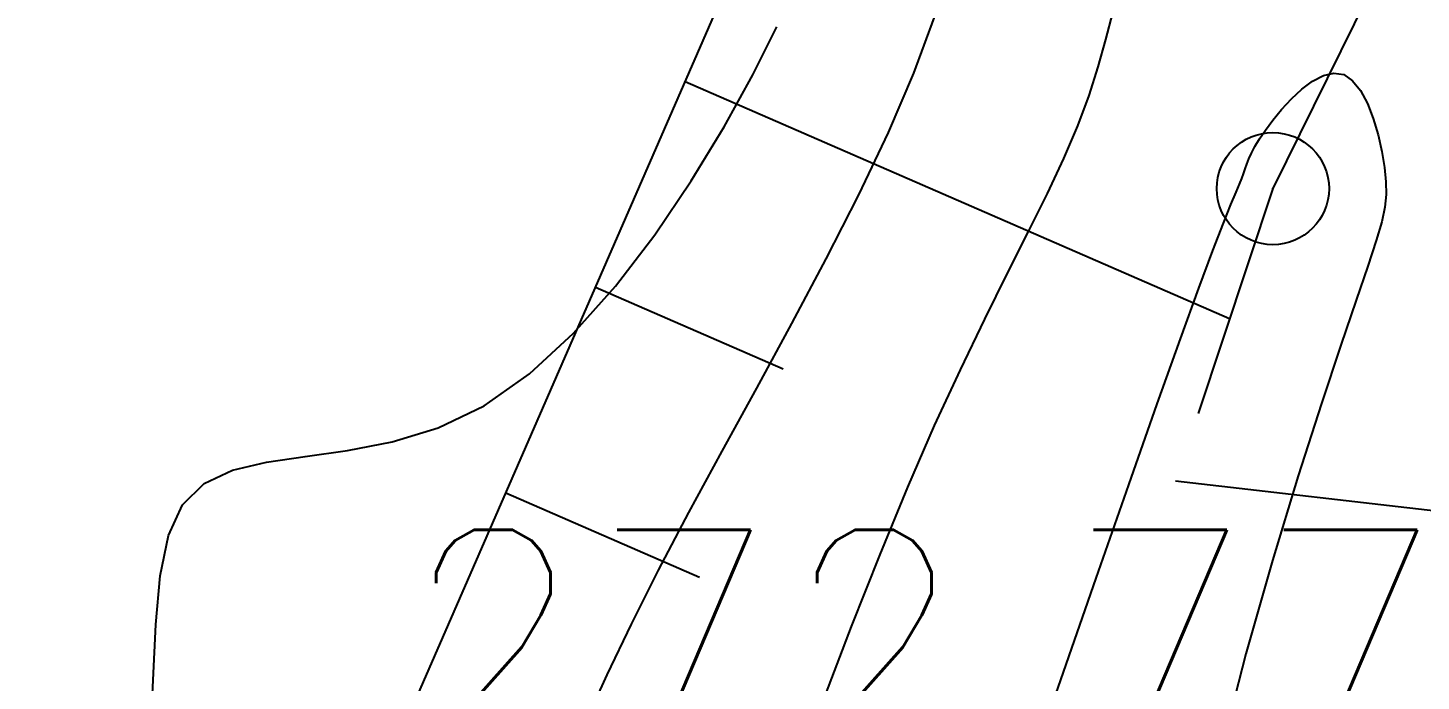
# Model space of a CAD drawing. Header units: millimetres. Extents: x 524954 to 526204, y 9523489 to 9524010.
# Drawn here: x 525592.85 to 525599.06, y 9523630.48 to 9523633.39 of the extents above; entities that cross this region are included whole.
import ezdxf

# ---------------------------------------------------------------- set-up
doc = ezdxf.new("R2010")
doc.units = ezdxf.units.MM
doc.header["$PDMODE"] = 32
doc.header["$PDSIZE"] = 0.5
doc.linetypes.add('CACHE2', pattern=[4.7625, 3.175, -1.5875])
for name, color, linetype in [('Bas_Talus', 40, 'CACHE2'), ('CN_01_00', 3, 'Continuous'), ('CN_02_00', 4, 'Continuous'), ('CN_10_00', 1, 'Continuous'), ('Haut_Talus', 30, 'Continuous'), ('Talus', 2, 'Continuous'), ('TopoAlt', 3, 'Continuous'), ('TOPOJIS', 7, 'Continuous')]:
    doc.layers.add(name, color=color, linetype=linetype)
doc.styles.add('Simplex 1.0', font='Simplex.shx', dxfattribs={"width": 0.99, "height": 1})

# ---------------------------------------------------------------- blocks, each defined once
blk = doc.blocks.new('TCPOINT M')
at = {"color": 0}
blk.add_point((0, 0), dxfattribs=at)
at = {"layer": 'TopoAlt', "style": 'Simplex 1.0', "width": 0.99}
blk.add_attdef('ALT', (0.15, 0.15), '', height=1, dxfattribs=at)

msp = doc.modelspace()

# ---------------------------------------------------------------- linework, layer by layer
at = {"layer": 'Bas_Talus', "flags": 128}
msp.add_lwpolyline([(525599.3574, 9523657.8544), (525600.3557, 9523650.7547), (525601.2998, 9523645.1957), (525601.0516, 9523643.9676), (525601.0143, 9523638.3425), (525599.4626, 9523634.8388), (525598.3974, 9523632.6731), (525596.6056, 9523627.2917), (525596.0857, 9523614.07), (525598.1521, 9523606.8087), (525601.8345, 9523601.9315), (525610.1958, 9523596.0626), (525612.9057, 9523592.7211), (525619.1214, 9523587.2897), (525620.9796, 9523587.2784), (525626.2627, 9523584.6295)], dxfattribs=at)
at = {"layer": 'CN_01_00', "flags": 128}
for points, elevation in [([(525596.392, 9523630.3854), (525596.5209, 9523630.7212), (525596.6474, 9523631.0426), (525596.7708, 9523631.3429), (525596.8904, 9523631.617), (525597.0052, 9523631.8655), (525597.114, 9523632.091), (525597.2157, 9523632.2956), (525597.3091, 9523632.4818), (525597.3931, 9523632.6518), (525597.4666, 9523632.8081), (525597.5284, 9523632.9528), (525597.5782, 9523633.0884), (525597.6185, 9523633.2164), (525597.6527, 9523633.3386), (525597.6843, 9523633.4564)], 271), ([(525593.3961, 9523630.2038), (525593.4095, 9523630.4813), (525593.4213, 9523630.7306), (525593.4409, 9523630.9472), (525593.4774, 9523631.1266), (525593.5402, 9523631.2642), (525593.636, 9523631.3582), (525593.7623, 9523631.4175), (525593.9141, 9523631.454), (525594.0866, 9523631.4794), (525594.2748, 9523631.5054), (525594.4738, 9523631.5438), (525594.6785, 9523631.6064), (525594.8842, 9523631.7049), (525595.0863, 9523631.8475), (525595.2819, 9523632.0284), (525595.4687, 9523632.2382), (525595.6444, 9523632.4677), (525595.8065, 9523632.7074), (525595.9527, 9523632.948), (525596.0807, 9523633.1802), (525596.1879, 9523633.3945)], 273)]:
    msp.add_lwpolyline(points, dxfattribs=dict(at, elevation=elevation))
at = {"layer": 'CN_02_00', "elevation": 272, "flags": 128}
msp.add_lwpolyline([(525595.3319, 9523630.2876), (525595.4319, 9523630.5054), (525595.5397, 9523630.7319), (525595.6599, 9523630.9723), (525595.7956, 9523631.23), (525595.9433, 9523631.5021), (525596.098, 9523631.7842), (525596.2546, 9523632.0718), (525596.408, 9523632.3604), (525596.5531, 9523632.6456), (525596.6848, 9523632.9229), (525596.7981, 9523633.1879), (525596.8892, 9523633.4368)], dxfattribs=at)
at = {"layer": 'CN_10_00', "elevation": 270, "flags": 128}
msp.add_lwpolyline([(525597.2878, 9523630.0104), (525597.452, 9523630.4833), (525597.6098, 9523630.937), (525597.755, 9523631.3533), (525597.8817, 9523631.7135), (525597.9853, 9523632.0039), (525598.0671, 9523632.2289), (525598.13, 9523632.3977), (525598.1767, 9523632.5194), (525598.2101, 9523632.6031), (525598.2331, 9523632.658), (525598.2483, 9523632.6932), (525598.2587, 9523632.7177), (525598.2667, 9523632.7395), (525598.2739, 9523632.7608), (525598.2814, 9523632.7826), (525598.2903, 9523632.8059), (525598.3018, 9523632.8317), (525598.3172, 9523632.8609), (525598.3375, 9523632.8946), (525598.364, 9523632.9337), (525598.3973, 9523632.9785), (525598.4364, 9523633.0263), (525598.48, 9523633.0735), (525598.5264, 9523633.1168), (525598.5744, 9523633.1527), (525598.6224, 9523633.1777), (525598.669, 9523633.1885), (525598.7128, 9523633.1814), (525598.7524, 9523633.1543), (525598.7877, 9523633.11), (525598.8184, 9523633.0524), (525598.8446, 9523632.9854), (525598.866, 9523632.913), (525598.8826, 9523632.8392), (525598.8943, 9523632.768), (525598.901, 9523632.7032), (525598.9023, 9523632.6467), (525598.8966, 9523632.5907), (525598.8822, 9523632.5255), (525598.8572, 9523632.4412), (525598.8198, 9523632.3279), (525598.7681, 9523632.1759), (525598.7002, 9523631.9752), (525598.6145, 9523631.7159), (525598.5106, 9523631.3924), (525598.3953, 9523631.0152), (525598.2768, 9523630.5988), (525598.1634, 9523630.1579)], dxfattribs=at)
at = {"layer": 'Haut_Talus', "flags": 128}
msp.add_lwpolyline([(525619.5002, 9523585.5738), (525612.2769, 9523590.8066), (525607.1862, 9523595.808), (525599.9574, 9523599.7526), (525597.2471, 9523603.0319), (525593.0959, 9523611.4962), (525592.851, 9523613.0633), (525593.4805, 9523618.7171), (525594.4503, 9523630.1022), (525596.0889, 9523633.8615), (525596.9953, 9523635.2968), (525597.827, 9523643.0028), (525597.939, 9523651.2649), (525597.3771, 9523657.4694)], dxfattribs=at)
at = {"layer": 'Talus'}
for p, q in [((525595.7792, 9523633.1511), (525598.2046, 9523632.094)), ((525595.7792, 9523633.1511), (525598.2046, 9523632.094)), ((525595.3797, 9523632.2344), (525596.2156, 9523631.8701)), ((525595.3797, 9523632.2344), (525596.2156, 9523631.8701)), ((525601.4759, 9523630.9655), (525597.9632, 9523631.369)), ((525601.4759, 9523630.9655), (525597.9632, 9523631.369)), ((525594.9801, 9523631.3177), (525595.8435, 9523630.9414)), ((525594.9801, 9523631.3177), (525595.8435, 9523630.9414))]:
    msp.add_line(p, q, dxfattribs=at)

# ---------------------------------------------------------------- block references
at = {"layer": 'TOPOJIS'}
msp.add_blockref('TCPOINT M', (525598.3974, 9523632.6731, 269.81), dxfattribs=at)
ref = msp.add_blockref('TCPOINT M', (525594.4503, 9523630.1022, 272.77), dxfattribs=at)
ref.add_attrib('ALT', '272.77', (525594.5003, 9523630.1522, 272.77), dxfattribs={"layer": 'TopoAlt', "height": 1, "style": 'Simplex 1.0', "width": 0.99})

doc.saveas('drawing.dxf')
